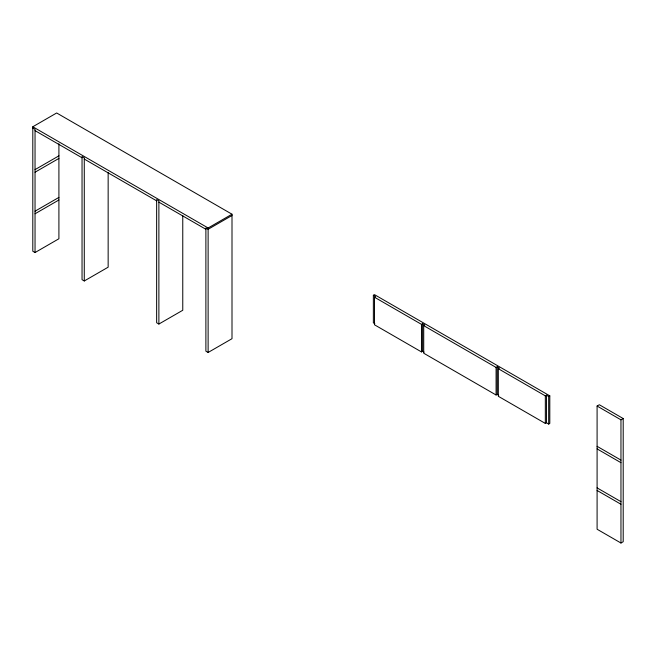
<?xml version="1.0" encoding="UTF-8"?>
<svg xmlns="http://www.w3.org/2000/svg" width="656" height="656" viewBox="0 0 656 656"><rect width="100%" height="100%" fill="white"/><g stroke="black" fill="none" stroke-linecap="round" stroke-linejoin="round"><path stroke-width="0.98" d="M58.909 143.762L58.909 238.759L35.039 252.544L32.8 251.248L32.8 126.764L56.67 112.98L232.003 214.209L232.003 338.693L208.124 352.469L205.886 351.181L205.886 227.985L208.124 229.28L232.003 215.496M35.039 169.625L58.909 155.841M35.039 172.208L58.909 158.424M35.039 211.191L58.909 197.407M35.039 213.774L58.909 199.99M84.28 280.973L84.28 157.776L82.041 156.489L82.041 279.677L84.28 280.973L108.15 267.189L108.15 172.503M32.8 126.764L208.124 227.985L232.003 214.209M158.883 324.048L158.883 200.851L156.645 199.563L156.645 322.752L158.883 324.048L182.762 310.263L182.762 215.578M374.855 323.711L373.362 322.85L373.362 295.282L374.478 294.634L549.802 395.855L549.802 423.423L548.687 424.071L546.448 422.776L545.325 423.423L498.322 396.29L498.322 368.721L499.446 368.073L497.207 366.786L496.084 367.426L423.719 325.647L423.719 353.215L496.084 394.994L497.207 394.346L498.699 395.207M424.096 352.141L422.603 351.28L421.48 351.919L374.478 324.786L374.478 297.217L375.601 296.569L373.362 295.282M374.478 297.217L421.48 324.351L422.603 323.711L424.842 324.999L423.719 325.647M498.322 368.721L545.325 395.855L546.448 395.207L548.687 396.503L549.802 395.855M597.091 406.039L599.33 404.752L623.2 418.536L623.2 541.725L620.961 543.02L597.091 529.236L597.091 406.039L620.961 419.824L623.2 418.536M597.091 446.318L620.961 460.102M597.091 448.901L620.961 462.685M32.8 128.059L35.039 129.347L35.039 252.544M35.039 130.642L82.041 157.776M84.28 159.072L156.645 200.851M158.883 202.146L205.886 229.28M597.091 487.884L620.961 501.668M597.091 490.467L620.961 504.251M620.961 419.824L620.961 543.02M548.687 396.503L548.687 424.071M546.448 395.207L546.448 422.776M545.325 395.855L545.325 423.423M497.207 366.786L497.207 394.346M496.084 367.426L496.084 394.994M422.603 323.711L422.603 351.28M421.48 324.351L421.48 351.919M208.124 227.985L208.124 352.469"/></g></svg>
